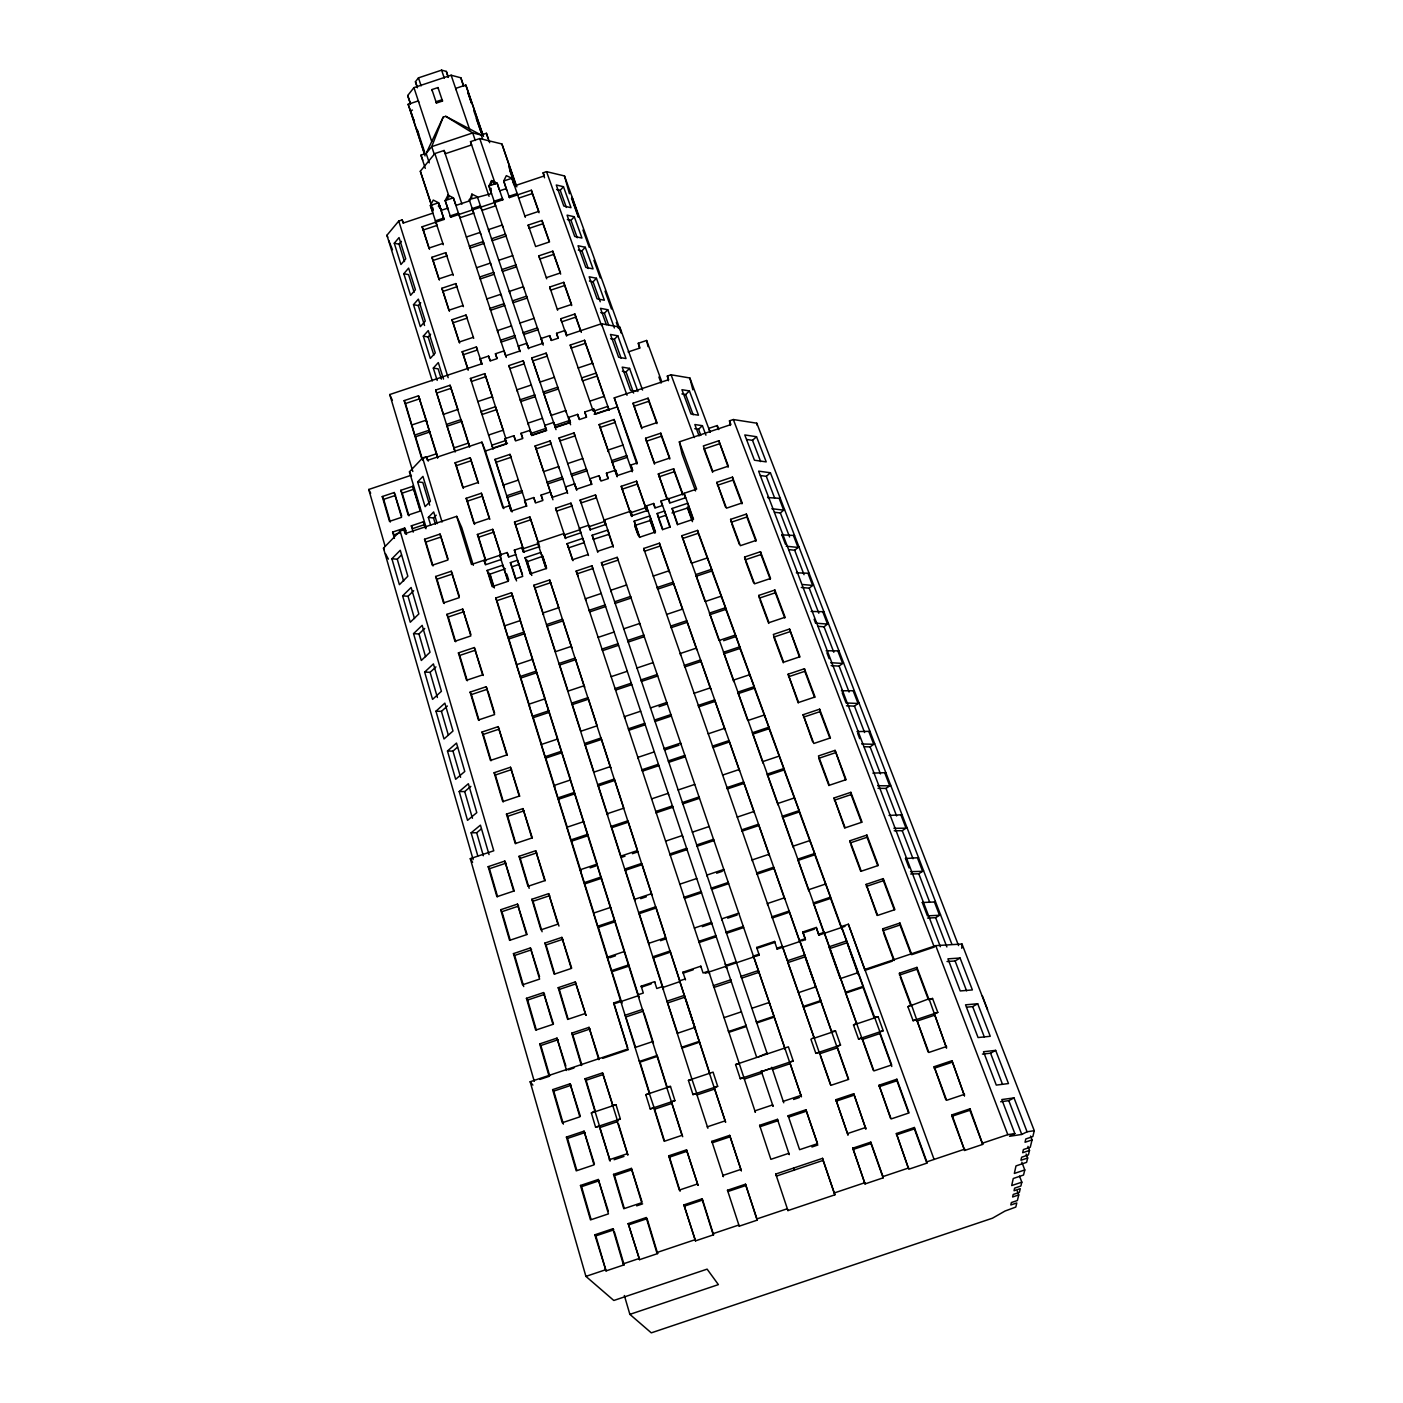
<?xml version="1.0" encoding="UTF-8"?>
<svg xmlns="http://www.w3.org/2000/svg" width="1403" height="1403" viewBox="0 0 1403 1403"><rect width="100%" height="100%" fill="white"/><g stroke="black" fill="none" stroke-linecap="round" stroke-linejoin="round"><path stroke-width="1.5" d="M932.539 998.462L929.032 999.637L932.539 998.462L937.8 1012.405L934.275 1013.597L946.569 1048.111L929.032 998.761L907.916 1006.723L913.107 1020.7L916.633 1019.525L928.856 1052.46L946.622 1046.48M945.85 1099.812L934.152 1066.701L951.971 1060.721L964.457 1095.778L951.971 1060.721M432.843 207.819L432.633 211.695L430.37 205.504L433.264 200.068L438.595 202.769L440.805 208.959L438.297 205.995M951.953 1116.279L952.041 1114.841L970.034 1108.808L982.714 1144.392L964.65 1150.46L951.953 1116.279L969.894 1110.264L970.034 1108.808M961.774 948.288L962.002 944.026L935.731 945.64L864.862 969.438L864.949 970.35L892.431 961.125M447.767 199.016L447.978 195.14L453.362 197.823L455.519 204.049M471.689 197.998L471.899 194.123L477.388 196.806L528.633 348.821M491.155 188.335L490.945 192.211L488.945 185.933L491.594 180.566L497.171 183.197L502.818 199.787L450.661 217.219L450.205 215.922L458.448 213.168L460.026 217.728L473.723 213.151L472.197 208.573L480.44 205.82L481.93 210.397L495.627 205.82L494.172 201.225L502.414 198.472L502.818 199.787M491.383 184.442L491.594 180.566L494.102 183.547M964.65 1150.46L952.041 1114.841M1017.263 1191.024L1018.736 1194.935L1017.385 1200.53L1011.353 1202.546L1010.809 1204.967L1016.789 1202.95L1015.807 1207.071L1005.022 1211.035L992.482 1218.19L651.29 1332.85L629.877 1314.365L624.353 1295.513M1019.525 1176.152L1021.822 1182.168L1020.893 1186.026L1014.632 1188.131L1014.036 1190.744L1020.262 1188.657L1019.35 1192.392L1013.194 1194.462L1012.615 1196.987L1018.736 1194.935M1021.822 1162.193L1024.786 1169.944L1023.541 1175.03L1013.247 1178.502L1011.703 1185.57L1021.822 1182.168M1026.137 1154.02L1027.662 1158.001L1026.61 1162.35L1015.982 1165.911L1014.334 1173.452L1024.786 1169.944M1027.943 1146.374L1029.504 1150.425L1028.399 1154.932L1021.647 1157.212L1020.946 1160.263L1027.662 1158.001M1030.539 1136.027L1032.047 1139.92L1030.258 1147.251L1023.383 1149.566L1022.664 1152.722L1029.504 1150.425M962.002 944.026L1034.274 1130.695L1032.854 1136.57L1025.786 1138.955L1025.032 1142.27L1032.047 1139.92M482.509 138.792L481.211 135.039L445.716 116.309L443.155 117.168L431.738 146.631L426.179 153.418L420.97 155.172L425.284 168.378M443.155 117.168L426.179 153.418L429.265 162.853M471.899 194.123L469.602 200.857L455.905 205.434M447.978 195.14L445.154 200.576L450.661 217.219M417.428 87.74L415.428 81.725L418.462 77.866L441.594 70.15L446.329 71.413L448.364 77.393M410.43 103.857L407.694 95.544L413.938 87.635L451.135 75.218L460.868 77.796L463.709 86.057M432.966 210.169L420.321 171.254L434.86 153.558L444.102 150.472L445.207 153.751L471.566 144.947L470.514 141.65L479.756 138.564L501.906 143.983L516.848 186.897M432.299 380.967L386.93 235.266L398.75 221.043L402.152 219.903L403.415 223.13M394.278 243.245L399.031 237.563L405.73 258.889L400.942 264.536L394.278 243.245L399.048 244.192L404.502 261.589M399.048 244.192L401.416 241.351M403.818 273.725L408.624 268.096L415.428 289.737L410.57 295.349L403.818 273.725L408.589 274.637L414.131 292.298M413.499 304.697L418.375 299.102L425.284 321.094L420.356 326.653L413.499 304.697L418.287 305.556L420.742 302.767M423.32 336.141L428.266 330.582L435.281 352.925L430.3 358.431L423.32 336.141L428.143 336.948L430.616 334.177M556.623 189.475L560.218 190.317L563.462 186.687L571.021 207.679L563.813 206.048L556.272 185.003L563.462 186.687M437.175 380.423L433.317 368.077L438.315 362.57L443.506 379.073M567.391 219.552L571.003 220.341L574.283 216.746L581.964 238.054L574.739 236.493L567.075 215.133L574.283 216.746M578.334 250.067L581.947 250.839L585.279 247.261L593.066 268.902L585.823 267.412L578.036 245.718L585.279 247.261M426.038 527.265L409.448 471.811L422.601 457.939L426.337 456.694L428.301 461.078M589.435 281.074L593.066 281.793L596.433 278.25L604.36 300.224L597.082 298.821L589.172 276.777L596.433 278.25M417.656 481.895L422.934 476.371L430.44 501.204L425.109 506.693L417.656 481.895L422.829 482.492L429.669 505.185M600.712 312.553L604.36 313.255L607.78 309.73L614.356 327.986M473.127 859.583L383.475 548.152L400.118 531.053L403.959 529.773L406.081 533.982M430.651 525.16L428.318 517.409L433.685 511.937L437.21 523.6M391.893 558.762L400.276 550.257L407.852 576.247L399.399 584.683L391.893 558.762L397.259 559.236L401.451 554.992M428.318 517.409L433.527 517.953L436.21 515.217M610.656 338.667L614.339 339.316L617.811 335.791L626.019 358.554L618.653 357.274L610.463 334.458L617.811 335.791M622.336 371.269L626.036 371.883L629.561 368.393L637.891 391.507M402.626 595.872L411.132 587.471L418.848 613.918L410.255 622.248L402.626 595.872L408.027 596.275L413.692 590.698M413.552 633.647L422.18 625.352L430.019 652.255L421.303 660.48L413.552 633.647L418.971 633.981L424.723 628.456M681.893 393.927L685.646 394.541L689.434 390.946L698.484 415.2L690.96 414.025L681.928 389.701L689.434 390.946M424.653 672.072L433.422 663.9L441.401 691.293L432.562 699.378L424.653 672.072L430.107 672.335L435.947 666.899M694.783 428.687L698.554 429.248L702.394 425.688L705.937 435.176M435.965 711.198L444.856 703.131L452.994 731.016L443.997 738.978L435.965 711.198L441.436 711.374L447.364 706.025M746.642 439.455L752.499 440.332L756.515 436.719L766.213 461.885L754.446 460.219L744.783 434.948L756.515 436.719M447.469 751.008L456.501 743.064L464.779 771.457L455.659 779.296L447.469 751.008L452.976 751.114L457.501 747.15M760.426 475.529L766.319 476.336L770.405 472.758L951.778 943.991M768.441 496.872L767.616 497.574L780.243 498.363M774.474 512.253L780.366 512.972L784.505 509.429M459.202 791.538L468.374 783.733L476.792 812.635L467.532 820.352L459.202 791.538L464.709 791.573L470.829 786.381M785.47 544.294L781.857 534.859L782.699 534.157M781.857 534.859L794.536 535.49M787.03 545.469L786.189 546.188L798.026 547.451L793.695 536.192M788.749 549.608L794.677 550.239L798.868 546.749M477.792 855.865L471.127 832.803L480.44 825.139L489.033 854.585M471.127 832.803L476.669 832.751L481.334 828.927M797.202 572.108L796.36 572.81L809.075 573.266M801.306 587.454L809.233 588.173L813.494 584.735M811.109 611.445L823.877 611.726M814.108 619.249L815.599 623.16L816.458 622.476M818.089 626.352L824.035 626.79L828.384 623.388M826.139 650.764L838.959 650.869M831.155 665.636L839.117 666.109L843.519 662.742M842.326 690.136L841.432 690.802L854.287 690.714M846.483 705.779L854.462 706.13L858.952 702.815M857.917 730.928L857.005 731.594L869.913 731.314M862.652 743.309L861.74 743.976L873.753 744.291L869.001 731.963M864.108 746.729L870.106 746.887L874.665 743.625M872.876 773.123L885.819 772.65M878.629 785.101L877.699 785.733L889.73 785.838L884.907 773.299M878.015 788.328L886.03 788.398L890.659 785.206M889.976 814.81L889.046 815.441L902.041 814.757M894.886 827.665L893.957 828.296L906.022 828.173L901.094 815.389M894.22 830.769L902.252 830.681L906.952 827.542M909.091 867.913L905.514 858.566L906.461 857.934M905.514 858.566L918.544 857.671M910.722 874.016L918.79 873.771L923.56 870.702M922.297 902.515L934.416 901.989L939.519 915.265L927.401 915.861L922.297 902.515L923.279 901.901M612.217 1103.196L602.536 1072.892L585.051 1078.749L610.182 1161.053L599.151 1126.083L595.609 1127.275L591.364 1112.982L616.022 1104.705L620.336 1118.98L616.811 1120.155L627.895 1155.107L618.407 1123.645M934.416 901.989L935.38 901.392M645.818 1094.691L670.476 1086.431L674.948 1100.636L671.423 1101.829L681.963 1135.343L664.18 1141.323L653.763 1107.756L650.238 1108.949L645.818 1094.691L649.343 1093.516L495.733 598.011L511.499 592.715L520.408 620.073M595.609 1127.275L620.336 1118.98M927.541 918.071L935.626 917.685L940.484 914.668M707.884 1128.258L696.484 1093.411L692.959 1094.603L688.435 1080.398L713.075 1072.12L717.67 1086.308L714.145 1087.483L725.614 1122.295L709.216 1072.541M650.238 1108.949L674.948 1100.636M783.733 1102.793L772.053 1068.051L761.461 1071.611L773.106 1106.353L772.615 1104.915L754.849 1110.878L755.375 1112.316L743.8 1077.539L740.275 1078.714L735.593 1064.561L788.398 1046.831L793.221 1060.949L789.696 1062.124L801.446 1096.848L753.464 956.057L758.988 954.215L759.233 955.145L755.568 956.372M692.959 1094.603L717.67 1086.308M740.275 1078.714L793.221 1060.949M814.266 1037.273L810.916 1039.272L815.827 1053.355L819.352 1052.18L830.909 1085.343L848.675 1079.381L836.995 1046.252L840.52 1045.06L835.557 1031.012L814.441 1038.097M947.025 961.529L955.11 960.967L960.073 958.021L972.384 989.922L960.231 990.939L947.937 958.845L960.073 958.021M853.498 1024.979L878.138 1016.719L883.224 1030.731L879.699 1031.906L891.677 1064.93L873.911 1070.91L862.056 1037.834L858.531 1039.027L853.498 1024.979L856.917 1022.962M815.827 1053.355L840.52 1045.06M858.531 1039.027L883.224 1030.731M913.107 1020.7L937.8 1012.405M966.579 1007.179L972.665 1006.617L977.698 1003.741L990.255 1036.291L978.066 1037.554L965.545 1004.829L977.698 1003.741M982.433 1054.091L990.553 1053.179L995.674 1050.373L1008.476 1083.554L996.288 1085.098L983.503 1051.724L995.674 1050.373M1000.655 1101.758L1008.792 1100.653L1014.018 1097.918L1027.066 1131.783L1034.274 1130.695M1014.018 1097.918L1001.812 1099.549L1014.843 1133.606L1009.564 1136.29L1021.77 1134.448L1027.066 1131.783M511.499 325.899L497.399 330.617L498.03 332.458M519.969 323.076L534.087 318.358M462.201 351.697L476.371 346.962L477.476 349.978L463.358 354.713L462.201 351.697L468.164 370.252M574.897 314.009L575.774 317.113L561.656 321.831L560.744 318.744L574.897 314.009L581.368 332.388M412.815 471.496L389.736 394.541L481.58 363.833L480.001 358.94L488.577 356.064L490.208 360.606M488.577 356.064L490.173 360.957L497.03 358.659L495.434 353.766L504.01 350.908L505.589 355.468M642.574 390.069L619.81 327.127L601.449 323.742L566.83 335.317L565.146 330.459L556.57 333.318L558.254 338.176L551.397 340.473L549.713 335.615L541.155 338.474L542.803 343.349L528.51 348.137L526.862 343.261L518.286 346.12L519.811 350.697M505.624 355.783L519.917 350.996M421.742 458.588L404.169 400.609L418.515 395.804L426.898 421.917L426.144 420.181L411.745 425.004M435.719 390.052L450.065 385.246L457.939 409.413L443.436 414.394L435.719 390.052L455.151 452.012M493.119 449.17L470.426 378.442L484.772 373.636L492.751 397.768M531.983 435.386L508.868 365.587L523.196 360.781L546.591 430.528L531.667 435.526L529.948 430.335L521.022 433.317L522.723 438.525L515.55 440.91L513.866 435.719L504.922 438.718L506.606 443.909L485.42 451.012L481.913 442.155L427.459 460.377L426.337 456.694M554.36 377.284L539.962 382.107L531.807 357.905L546.135 353.118L570.6 424.741M584.56 340.263L585.419 343.349L571.126 348.119L570.232 345.05L584.56 340.263L609.218 410.325M404.169 400.609L405.485 403.538L419.795 398.75M436.964 392.998L451.257 388.228M485.876 376.635L471.583 381.423L470.426 378.442M532.789 360.939L547.1 356.169L546.135 353.118M639.347 347.716L638.295 343.261L646.625 340.473L661.672 381.423M477.844 401.556L492.278 396.733M578.211 367.989L592.627 363.167M628.106 351.978L640.031 347.997L638.295 343.261M531.316 385.001L516.918 389.824L517.532 391.612M405.485 403.538L414.779 435.035L429.23 430.212L437.21 455.484L436.456 453.783L421.935 458.641M414.779 435.035L415.551 436.754L429.984 431.931M447.276 426.144L461.71 421.321L469.111 444.804L468.409 443.085L453.888 447.943L454.607 449.661L446.557 424.407L460.991 419.585L461.71 421.321M496.592 409.641L482.176 414.464L481.054 411.535L495.505 406.712L503.572 431.124M543.89 393.822L558.306 388.999L557.745 387.21L543.312 392.033L551.098 415.218M596.941 376.074L582.526 380.897L581.649 377.898L596.1 373.058L604.43 397.365M488.595 435.035L503.133 430.177M589.751 401.188L604.29 396.33M668.389 380.739L667.354 376.057L671.09 374.794L689.855 377.986L710.181 432.317M542.47 418.304L527.949 423.162L528.563 424.916M551.186 415.393L565.707 410.535L566.268 412.307M636.892 464.077L614.268 397.873L668.687 379.669L667.354 376.057M570.109 421.865L568.706 417.375L577.65 414.376L579.421 419.55L586.577 417.147L584.805 411.991L593.732 408.992L595.538 414.148L616.724 407.063M506.413 440.314L491.839 445.189L492.962 448.048L507.5 443.19M595.082 410.641L607.832 406.379L608.639 409.343L594.118 414.201M545.855 428.406L531.299 433.281L531.912 435.018L546.451 430.16L544.855 425.355L553.799 422.356L555.255 426.828M554.588 425.495L569.144 420.619L569.688 422.373L555.167 427.231M385.088 546.205L368.726 489.472L410.553 475.477M555.553 427.529L570.477 422.549L568.706 417.375M470.198 457.729L478.002 482.509L462.832 487.578L455.116 462.762L470.198 457.729L478.528 483.334M633.034 403.24L648.098 398.189L656.955 422.619L641.785 427.687L633.034 403.24L641.82 428.687M455.116 462.762L456.361 465.691L471.39 460.658M633.805 406.309L648.835 401.276L648.098 398.189M394.243 492.523L401.539 517.339L389.49 521.372L382.265 496.539L394.243 492.523L401.696 515.971M412.798 486.315L420.216 511.078L408.168 515.111L400.82 490.313L412.798 486.315L420.304 509.745M495.031 459.36L509.99 454.362L511.078 457.273L496.153 462.271L495.031 459.36L511.674 511.288M552.957 499.784L535.122 445.944L550.081 440.945L567.654 493.4M574.02 432.931L574.949 435.912L560.025 440.893L559.06 437.929L574.02 432.931L591.645 484.526M623.002 445.067L607.973 450.1L608.481 451.854L599.151 424.53L614.111 419.515L632.262 471.776M382.265 496.539L383.685 499.345L395.628 495.347M400.82 490.313L402.205 493.137L414.148 489.138M535.122 445.944L536.156 448.89L551.063 443.892L550.081 440.945M600.01 427.512L614.917 422.531L614.111 419.515M518.391 480.072L503.361 485.105L504.028 486.823L496.153 462.271M543.645 471.618L558.675 466.585L559.253 468.339M567.706 463.569L582.736 458.535M481.369 493.225L489.296 518.426L474.004 523.547L466.164 498.311L481.369 493.225L489.857 519.303M645.573 438.262L660.778 433.176L669.775 458.027L654.482 463.148L645.573 438.262L654.535 464.183M466.164 498.311L467.374 501.152L482.544 496.083M646.327 441.279L661.479 436.193L660.778 433.176M394.453 538.401L392.612 532.088L404.695 528.054L406.063 530.808M413.201 532.14L411.325 525.827L423.408 521.793L425.986 528.738M730.297 425.46L729.49 420.812L733.331 419.532L756.796 423.197L958.547 945.569M718.774 429.546L717.266 425.547L708.743 428.406L709.971 431.703M400.048 532.824L394.015 534.841L392.612 532.088M424.741 524.547L412.692 528.58L411.325 525.827M507.43 497.434L522.477 492.383L521.846 490.682L506.764 495.733L512.095 511.99M547.749 483.93L562.796 478.897L562.217 477.16L547.152 482.211L551.87 496.381L550.222 492.032L541.067 495.101L542.838 500.503L535.49 502.958L533.736 497.556L524.564 500.625L526.318 506.045L511.025 511.166L509.289 505.746L502.87 507.886L481.913 442.155M612.146 462.376L627.176 457.343L626.703 455.589L611.638 460.622L617.162 476.827M473.337 565.304L461.762 527.651L456.712 516.339L405.099 533.614L403.959 529.773M695.537 490.927L681.998 453.923L679.35 441.84L730.928 424.583L729.49 420.812M614.268 397.873L637.295 462.902L630.876 465.042L632.771 470.408L617.478 475.529L615.601 470.163L606.447 473.214L608.306 478.598L600.958 481.054L599.116 475.67L589.944 478.739L591.785 484.123L576.493 489.244L574.669 483.86L565.497 486.929L566.952 491.26M440.051 534.069L447.89 560.025L432.282 565.234L424.548 539.261L440.051 534.069L447.995 558.78M718.827 440.752L703.341 445.944L712.777 471.355L728.35 466.129L718.827 440.752L728.175 467.199M552.01 497.434L567.321 492.313M424.548 539.261L425.898 542.049L441.366 536.875M719.388 443.822L703.938 448.995L712.636 472.39M492.734 529.317L500.801 554.974L485.368 560.13L477.388 534.455L492.734 529.317L501.327 555.728M524.319 552.414L514.515 522.039L529.843 516.9L537.91 541.312M565.655 538.577L555.606 508.272L570.933 503.151L588.488 555.5M595.468 494.926L596.363 497.819L581.07 502.94L580.14 500.064L595.468 494.926L605.763 525.16M629.509 510.639L621.231 486.315L636.559 481.176L647.081 511.323M658.34 473.898L673.668 468.76L682.823 494.031L667.39 499.187L658.34 473.898L666.706 498.205M477.388 534.455L478.598 537.226L493.891 532.105M514.515 522.039L515.62 524.845L530.913 519.724M622.055 489.209L637.348 484.105L636.559 481.176M659.059 476.827L674.334 471.706L673.668 468.76M451.275 571.231L459.255 597.643L443.523 602.922L435.632 576.475L451.275 571.231L459.325 596.257M485.824 564.409L484.017 560.271L471.496 564.462L456.712 516.339M508.377 581.386L502.835 565.146L487.157 570.407L492.19 586.612L507.921 581.351L499.643 555.044L507.167 552.536L508.886 556.693M522.46 574.441L517.567 560.218L510.359 562.638L515.48 578.825L522.723 576.405L514.357 550.116L521.863 547.608L523.512 551.8M546.258 568.706L540.769 552.449L525.09 557.692L530.264 573.862L545.995 568.601L537.489 542.382L563.76 533.578L565.251 537.823M605.745 524.266L604.412 519.969L630.684 511.183L632.227 515.62L647.87 510.376M647.467 510.306L646.309 505.939L653.658 503.484L655.236 507.921L662.584 505.448M662.093 505.396L661.006 501.029L668.512 498.521L670.09 502.94L685.734 497.697M685.138 497.697L684.138 493.277L696.642 489.103L679.35 441.84M716.845 482.334L732.471 477.108L742.169 502.923L726.456 508.184L716.845 482.334L725.526 507.132M523.144 548.731L538.559 543.575M564.444 534.911L579.86 529.755M589.102 526.651L604.518 521.495L605.026 523.196M435.632 576.475L436.982 579.193L452.573 573.967M717.424 485.298L733.015 480.089L732.471 477.108M501.064 559.534L485.403 564.778L484.017 560.271M515.778 554.606L508.57 557.009L507.167 552.536M538.945 546.854L523.284 552.081L521.863 547.608M590.277 529.668L605.938 524.424M567.093 543.645L582.771 538.384L584.174 542.628L568.566 547.854L567.093 543.645L572.564 559.902M593.539 539.489L592.171 535.244L607.832 530.001L609.148 534.262L593.364 539.331M639.54 537.472L634.174 521.179L649.835 515.936L655.201 532.228M665.636 515.357L658.305 517.812L657.2 513.48L664.566 511.008L669.897 527.3M677.421 524.792L672.09 508.482L687.751 503.239L693.064 519.548M487.157 570.407L488.963 574.511L505.431 568.759M510.359 562.638L512.06 566.759L519.25 564.357M525.09 557.692L526.739 561.849L542.768 556.272L546.644 568.25M650.974 520.267L634.682 525.494L638.137 535.402M672.002 512.989L688.733 507.623M572.424 559.744L588.155 554.483M597.59 551.326L613.321 546.065M462.709 609.06L470.829 635.927L454.94 641.259L446.926 614.339L462.709 609.06L470.847 634.402M688.435 1080.398L691.942 1079.223L533.894 585.226L549.678 579.948L558.692 607.253M761.198 1070.84L761.969 1073.155L744.379 1079.047L576.177 571.074L591.943 565.795L756.463 1056.687M617.18 557.342L618.039 560.13L602.308 565.391L601.413 562.621L617.18 557.342L773.982 1016.281L756.533 1022.138M643.679 548.468L659.445 543.189L820.755 1000.585L803.305 1006.442L787.82 962.633L805.041 956.864L804.673 955.005L787.381 960.792L643.679 548.468L644.451 551.274L660.182 546.013L659.445 543.189M691.241 562.866L681.84 535.683L697.607 530.404L862.968 986.414L845.518 992.272M730.595 519.356L746.361 514.077L756.235 540.365L740.363 545.679L730.595 519.356L731.138 522.249L746.87 516.988L746.361 514.077M446.926 614.339L448.241 616.987L463.99 611.708M495.733 598.011L496.908 600.677L512.639 595.416M533.894 585.226L534.981 587.945L550.713 582.666M682.507 538.542L698.238 533.28L697.607 530.404M558.745 607.709L542.891 613.006L543.522 614.602L534.981 587.945M601.221 593.469L585.367 598.783L585.945 600.396M626.58 584.981L610.743 590.295L611.27 591.926M653.219 576.072L669.056 570.758L669.494 572.424L660.182 546.013M691.574 563.217L707.41 557.92L707.778 559.604M474.337 647.555L482.597 674.913L466.568 680.28L458.413 652.886L474.337 647.555L483.246 675.474M744.59 557.044L760.496 551.712L770.545 578.457L754.533 583.823L744.59 557.044L745.098 559.867L760.97 554.553L760.496 551.712M524.003 632.122L520.373 620.547L504.519 625.861L508.114 637.436L524.003 632.122L532.614 658.936M698.238 533.28L711.549 569.302L695.66 574.634L704.92 601.063M458.413 652.886L459.71 655.447L475.582 650.115M508.114 637.436L508.815 638.996L524.687 633.682M563.094 620.827L562.48 619.232L546.574 624.563L547.223 626.141L563.094 620.827L571.88 647.923L571.284 646.38L555.29 651.729M673.51 583.841L657.656 589.155L657.2 587.506L673.089 582.192L682.261 608.639M696.046 576.3L711.9 570.986L711.549 569.302M557.622 738.434L544.995 698.834L528.843 704.236L529.527 705.709L516.567 664.706L532.561 659.34L545.013 698.326M598.152 637.383L614.146 632.016M623.739 628.807L639.733 623.458L640.206 625.036M666.6 614.444L682.577 609.095M705.288 601.484L721.282 596.135L721.616 597.766M470.11 692.117L486.157 686.733L487.402 689.224L471.39 694.59L470.11 692.117L478.423 720.002L494.575 714.583L486.157 686.733M758.83 595.398L774.877 590.032L785.101 617.25L768.967 622.669L758.83 595.398L759.304 598.134L775.315 592.785L774.877 590.032M520.232 676.492L536.279 671.108M618.057 643.714L602.027 649.08L602.571 650.641L618.583 645.275M711.9 570.986L725.474 607.745L709.444 613.111L718.897 640.066M520.916 678L536.928 672.633M575.686 659.656L575.09 658.112L559.043 663.479L559.674 665.004L575.686 659.656L584.63 687.242L584.051 685.751L567.899 691.153M687.084 622.336L671.09 627.685L670.652 626.106L686.681 620.74L696.73 649.694M709.813 614.724L725.825 609.358L725.474 607.745M611.147 676.667L627.299 671.265M636.98 668.021L653.114 662.602M696.344 648.116L680.209 653.535L680.63 655.078M719.248 640.452L735.382 635.05L735.716 636.629L723.632 640.68M498.205 726.631L506.781 754.972L490.471 760.444L482.001 732.05L498.205 726.631L507.36 755.288M789.521 629.035L773.334 634.454L783.646 662.216L799.938 656.744L789.521 629.035L799.552 657.376M528.843 704.236L532.579 716.231L548.748 710.812M631.28 683.173L615.11 688.592L615.636 690.083L631.788 684.682M725.825 609.358L739.662 646.853L723.492 652.272L733.804 681.63L733.471 680.104L749.746 674.668L750.044 676.193M482.001 732.05L483.263 734.435L499.433 729.016M532.579 716.231L533.245 717.687L549.397 712.268M588.488 699.168L587.91 697.694L571.74 703.113L572.336 704.587L588.488 699.168L596.959 725.263M700.904 661.514L684.752 666.934L684.348 665.39L700.518 659.971L710.725 689.364L710.356 687.856L694.082 693.31M723.843 653.833L739.977 648.432L739.662 646.853M789.924 631.701L773.772 637.102L783.312 662.812M580.754 731.279L597.047 725.825M640.68 711.198L624.388 716.652L624.914 718.126M650.448 707.936L666.723 702.482L667.179 703.955L659.042 706.691M510.482 767.248L519.198 796.115L502.748 801.639L494.137 772.72L510.482 767.248L519.759 796.29M788.1 674.212L804.445 668.74L815.038 696.975L798.605 702.482L788.1 674.212L798.219 702.956M561.463 751.236L557.622 739.03L541.348 744.484L545.136 756.708L561.463 751.236L570.477 779.279M644.749 723.334L628.421 728.806L628.93 730.244L645.222 724.79M739.977 648.432L754.112 686.681L737.785 692.153L747.536 719.949M494.137 772.72L495.364 775L511.674 769.545M545.136 756.708L545.785 758.111L562.094 752.639M601.536 739.416L600.993 737.996L584.665 743.467L585.244 744.888L601.536 739.416L610.814 768.037L610.27 766.634L593.837 772.159M714.969 701.412L698.676 706.866L698.291 705.393L714.601 699.922L724.965 729.77M738.118 693.661L754.411 688.207L754.112 686.681M788.504 676.772L804.796 671.318L804.445 668.74M567.005 826.437L554.062 785.487L570.512 779.963L596.924 863.389M654.307 751.885L637.874 757.392L638.383 758.795M708.199 733.822L724.632 728.315M747.957 720.493L764.372 715.004L764.653 716.477M678.964 745.186L664.619 749.991L664.163 748.588L680.595 743.081L681.016 744.502M522.968 808.602L531.86 838.012L515.252 843.571L506.465 814.126L522.968 808.602L532.368 838.047M803.13 714.706L819.633 709.181L830.418 737.925L813.828 743.485L803.13 714.706L812.635 741.784M557.938 797.921L574.406 792.397M658.445 764.232L641.978 769.756L642.469 771.141L658.919 765.635M754.411 688.207L768.809 727.245L752.341 732.769L762.986 763.039L762.688 761.636L779.279 756.077M506.465 814.126L507.693 816.318L524.143 810.794M558.569 799.254L575.02 793.747M614.83 780.401L614.286 779.033L597.818 784.558L598.38 785.908L614.83 780.401L623.598 807.462M729.297 742.029L712.847 747.553L712.478 746.115L728.964 740.609L739.486 770.913L739.153 769.528L722.58 775.087M752.639 734.207L769.09 728.701L768.809 727.245M803.498 717.161L819.931 711.654L819.633 709.181M534.262 1081.327L470.286 858.654L493.768 850.779L400.118 531.053M623.756 808.216L607.166 813.775L607.727 815.09L598.38 785.908M651.606 798.868L668.196 793.309L668.652 794.659M678.14 789.977L694.731 784.417M504.834 861.074L513.673 891.098L496.908 896.727L488.174 866.668L504.834 861.074L514.305 891.098M535.7 850.727L544.75 880.681L527.984 886.31L519.04 856.321L535.7 850.727L545.258 880.716M835.083 750.359L818.458 755.936L829.348 785.259L846.097 779.647L835.083 750.359L845.588 780.015M584.209 822.965L583.613 821.667L567.022 827.226L570.968 839.906L587.594 834.329M769.09 728.701L783.786 768.546L767.178 774.123L777.981 804.884L777.718 803.533L794.449 797.921L794.677 799.289M488.174 866.668L489.454 868.72L506.062 863.143M519.04 856.321L520.232 858.39L536.84 852.831M570.968 839.906L571.582 841.169L588.19 835.609M628.369 822.14L627.842 820.825L611.217 826.402L611.761 827.7L628.369 822.14L637.348 849.85M656.253 812.793L672.861 807.234M743.888 783.418L727.298 788.977L726.947 787.609L743.572 782.032L754.253 812.828L753.955 811.495L737.224 817.107M767.459 775.508L784.049 769.949L783.786 768.546M835.364 752.745L818.773 758.304L828.91 785.61M611.147 908.583L610.586 907.408L593.679 913.072L594.276 914.247L580.228 869.755L596.976 864.143L639.102 997.48L637.786 994.867L643.311 993.026L641.171 986.204L654.622 981.697L655.026 982.591M637.488 850.551L620.74 856.163L621.283 857.426L625.001 856.181M665.601 841.134L682.332 835.522L682.77 836.802M692.38 832.154L709.111 826.542M590.119 867.861L595.696 866.002M632.42 853.69L637.997 851.814M517.497 904.093L526.511 934.679L509.587 940.361L500.696 909.723L517.497 904.093L527.107 934.538M548.661 893.641L557.885 924.174L540.962 929.838L531.842 899.288L548.661 893.641L558.973 926.085M834.048 797.956L850.849 792.327L862.056 822.158L845.15 827.823L834.048 797.956L844.659 828.033M584.244 882.662L601.028 877.033M784.049 769.949L799.061 810.636L782.278 816.265L793.256 847.517M500.696 909.723L501.941 911.669L518.707 906.057M531.842 899.288L533.017 901.252L549.766 895.64M584.841 883.872L601.606 878.26M642.153 864.651L641.645 863.406L624.861 869.036L625.405 870.281L642.153 864.651L651.957 894.904M758.742 825.56L741.994 831.172L741.678 829.874L758.444 824.245L769.318 855.532L769.037 854.269L752.148 859.934L752.464 861.196M782.523 817.581L799.272 811.969L799.061 810.636M834.329 800.219L851.077 794.607L850.849 792.327M651.466 893.693L634.577 899.358L635.085 900.551L625.405 870.281M679.859 884.171L696.747 878.506M793.011 846.219L809.899 840.555L810.11 841.853M640.715 898.674L646.345 896.78M716.635 873.21L722.264 871.316M530.422 947.919L539.594 979.101L522.512 984.818L513.445 953.619L530.422 947.919L539.541 976.716M561.866 937.379L571.267 968.473L554.185 974.208L544.908 943.062L561.866 937.379L571.705 968.21M849.955 840.748L866.896 835.066L878.313 865.476L861.249 871.21L849.955 840.748L850.183 842.922L867.072 837.258L866.896 835.066M593.679 913.072L597.766 926.226L614.707 920.543M799.272 811.969L814.599 853.515L797.658 859.18L808.829 890.94M513.445 953.619L514.673 955.443L531.597 949.761M544.908 943.062L546.03 944.92L562.954 939.256M597.766 926.226L598.362 927.383L615.268 921.701M656.201 907.969L655.71 906.794L638.768 912.476L639.294 913.651L656.201 907.969L665.531 936.73M773.895 868.51L756.989 874.174L756.673 872.929L773.614 867.247L784.663 899.042L784.4 897.85L767.353 903.567L767.634 904.76M797.904 860.46L814.792 854.778L814.599 853.515M624.44 951.497L607.394 957.214L621.915 1003.233L620.529 1000.672L613.62 1002.987L627.825 1048.988L530.159 1081.748L585.91 1276.379L613.812 1300.476L707.112 1269.136L718.389 1284.622L629.877 1314.365M648.66 943.377L665.724 937.66M694.38 928.049L711.426 922.315L711.812 923.49L702.359 926.664M738.715 913.178L721.651 918.895L722.019 920.052M808.619 889.73L825.665 884.013M609.849 957.688L615.531 955.776M660.515 940.694L666.197 938.782M727.701 918.158L737.154 914.984M543.575 992.587L552.94 1024.365L535.683 1030.135L526.441 998.322L543.575 992.587L553.484 1024.032M584.893 1013.632L567.654 1019.42L558.201 987.677L575.318 981.925L585.928 1015.316L575.318 981.925M866.142 884.381L883.259 878.629L894.904 909.635L877.664 915.405L866.142 884.381L877.103 915.44M611.55 970.63L628.667 964.896M814.792 854.778L830.436 897.201L813.354 902.936L823.999 933.258M526.441 998.322L527.651 1000.041L544.715 994.306M558.201 987.677L559.306 989.431L576.387 983.696M612.111 971.7L629.193 965.983M670.511 952.111L670.055 951.006L652.939 956.741L653.447 957.846L670.511 952.111L680.052 981.556L662.707 987.519M789.31 912.266L772.246 917.983L771.966 916.808L789.065 911.073L799.605 941.448M813.547 904.128L830.611 898.411L830.436 897.201M866.335 886.433L883.399 880.698L883.259 878.629M709.55 1073.313L679.578 980.855L685.102 978.996L685.471 979.89L682.893 972.209L700.816 966.193L701.167 967.105M774.596 941.448L774.824 942.395L756.918 948.393L756.673 947.463L774.596 941.448L777.157 949.13L799.903 941.501L799.71 940.536L805.234 938.695L802.849 931.96L816.3 927.453L818.861 935.135L845.062 926.348M651.185 983.871L641.592 987.098L641.171 986.204M693.205 969.771L683.261 973.121L682.893 972.209M801.744 940.887L805.427 939.642L803.042 932.925L814.547 929.067M799.71 940.536L837.275 1047.866L819.685 1053.776L782.453 946.341L776.929 948.182L777.157 949.13M818.703 934.17L824.227 932.329L873.332 1070.401M841.87 929.435L841.484 926.524L848.377 924.209L934.082 1159.422M613.62 1002.987L614.093 1003.846L638.225 995.744M705.235 973.261L753.727 956.986L753.464 956.057M539.822 1079.451L549.117 1076.347L539.699 1043.902L556.991 1038.115L565.847 1065.964M581.386 1065.508L571.758 1033.152L589.05 1027.347L599.204 1059.212M899.937 923.034L900.024 924.998L882.785 930.768L882.662 928.839L899.937 923.034L911.792 954.636L934.275 947.078L733.331 419.532M539.699 1043.902L540.856 1045.498L558.113 1039.711M571.758 1033.152L572.827 1034.783L590.067 1028.995M626.141 1016.877L643.381 1011.107L642.521 1009.406L625.229 1015.211L635.506 1047.024M667.863 1002.882L685.102 997.112L684.366 995.358L667.074 1001.163L677.491 1032.941M846.746 942.869L829.506 948.656L829.208 946.762L846.5 940.975L858.198 974.506M568.39 1069.875L573.967 1067.999M602.729 1058.353L628.281 1049.777M635.243 1047.445L652.641 1041.605L653.482 1043.201M677.368 1033.31L694.766 1027.452L695.485 1029.118L685.751 999.111M724.018 1017.649L741.415 1011.809M751.85 1008.301L769.265 1002.461L769.738 1004.197M798.5 992.658L815.897 986.818M840.59 978.522L857.987 972.682M570.109 1083.765L579.86 1116.841L562.252 1122.751L552.624 1089.64L570.109 1083.765L580.316 1116.174M916.913 967.386L916.948 969.227L899.533 975.067L899.446 973.244L916.913 967.386L929.032 999.637M639.575 1061.387L657.025 1055.53M681.823 1047.199L699.273 1041.342L549.678 579.948M728.595 1031.503L746.063 1025.646M552.624 1089.64L553.764 1091.113L571.214 1085.256M585.051 1078.749L586.086 1080.257L603.518 1074.417M639.137 1060.598L640.014 1062.159L657.446 1056.319L667.109 1087.044M708.901 1070.752L699.623 1042.166L682.191 1048.006L681.437 1046.41M773.737 1015.421L774.21 1017.122L756.796 1022.98L756.27 1021.296M814.091 1037.711L803.481 1007.301L820.913 1001.461L820.58 999.708M856.514 1023.471L845.641 993.149L863.073 987.309L862.88 985.52M591.364 1112.982L594.381 1111.088M616.022 1104.705L612.006 1105.161M682.717 1136.711L666.548 1086.851L670.476 1086.431M735.593 1064.561L739.118 1063.386M758.479 1056.88L767.038 1053.127M835.557 1031.012L831.891 1031.363M878.138 1016.719L874.543 1017.052M907.916 1006.723L911.406 1004.671L928.102 1052.004M584.069 1131.151L594.013 1164.876L576.23 1170.856L566.409 1137.079L584.069 1131.151L594.416 1164.034M566.409 1137.079L567.531 1138.412L585.139 1132.502M600.168 1127.468L617.758 1121.558L602.536 1072.892M649.343 1093.516L654.605 1109.194L672.212 1103.284M714.811 1088.974L697.203 1094.884L691.942 1079.223M790.117 1063.702L772.527 1069.595L771.808 1067.28M862.266 1039.483L879.856 1033.573L879.628 1031.082L841.484 926.524M916.668 1021.209L934.258 1015.316M609.183 1159.79L626.966 1153.81M707.2 1126.872L724.983 1120.909M783.277 1101.337L801.06 1095.357M614.111 1159.737L623.967 1156.423M793.572 1099.478L799.482 1097.497M598.309 1179.485L608.446 1213.876L590.488 1219.909L580.474 1185.465L598.309 1179.485L608.253 1210.964M631.368 1168.383L641.732 1202.704L623.774 1208.737L613.532 1174.364L631.368 1168.383L642.013 1201.845M697.273 1184.044L679.315 1190.077L668.687 1155.844L686.523 1149.864L697.992 1185.254L686.523 1149.864M740.714 1169.453L722.773 1175.486L723.404 1176.731L711.847 1141.358L729.665 1135.36L741.31 1170.716L729.665 1135.36M759.619 1125.311L777.455 1119.331L789.275 1154.616L788.837 1153.301L770.878 1159.334L759.619 1125.311L760.145 1126.697L777.911 1120.734L777.455 1119.331M788.153 1115.736L805.971 1109.755L817.546 1143.655L799.605 1149.688L788.153 1115.736L788.574 1117.156L806.357 1111.194L805.971 1109.755M835.907 1099.689L847.956 1134.904L835.907 1099.689L853.743 1093.709L865.844 1128.889L853.743 1093.709M879.05 1085.22L896.868 1079.223L909.074 1112.912L891.133 1118.945L879.05 1085.22L890.537 1118.384M580.474 1185.465L581.561 1186.675L599.327 1180.695M613.532 1174.364L614.514 1175.609L632.297 1169.628M668.687 1155.844L669.494 1157.142L687.277 1151.161M730.279 1136.728L712.514 1142.691L711.847 1141.358M836.206 1101.162L853.971 1095.199M879.19 1086.729L896.955 1080.766L896.868 1079.223M934.135 1068.279L951.9 1062.317M847.71 1133.519L865.651 1127.503M964.58 1094.287L946.639 1100.303L934.152 1066.701M636.664 1205.861L642.627 1203.862M811.934 1147.005L817.896 1144.988M594.819 1234.815L612.83 1228.765L613.812 1229.852L595.854 1235.885L594.819 1234.815L606.043 1270.908L624.125 1264.84L614.426 1231.904M628.211 1223.609L646.222 1217.558L647.099 1218.663L657.656 1253.58L639.575 1259.648L628.211 1223.609L639.575 1259.648M683.91 1204.896L701.921 1198.846L702.64 1200.021L713.566 1234.798L695.485 1240.866L683.91 1204.896L695.485 1240.866M739.241 1226.169L727.491 1190.253L745.502 1184.202L757.322 1220.101L739.241 1226.169L738.644 1225.082L712.899 1233.728L701.921 1198.846M787.96 1210.579L775.754 1174.048L822.561 1158.334L834.855 1194.83L787.96 1210.579L787.241 1208.755L756.778 1218.979L745.502 1184.202M852.814 1148.163L870.807 1142.13L882.961 1176.591L883.118 1177.854L865.037 1183.922L852.814 1148.163L865.037 1183.922M896.377 1133.536L914.37 1127.503L926.839 1161.859L926.839 1163.157L908.776 1169.225L896.377 1133.536L908.039 1167.208M629.14 1224.696L647.099 1218.663M684.682 1206.054L702.64 1200.021M746.08 1185.43L728.122 1191.463L727.491 1190.253M853.042 1149.495L870.982 1143.48L870.807 1142.13M896.464 1134.922L914.405 1128.889L914.37 1127.503M822.561 1158.334L823.087 1160.404L776.525 1176.047L775.754 1174.048M585.91 1276.379L605.026 1269.961M612.83 1228.765L623.178 1263.875L638.646 1258.666M646.222 1217.558L656.797 1252.563L694.748 1239.814M834.382 1192.918L864.844 1182.694M882.961 1176.591L908.706 1167.945M926.839 1161.859L964.773 1149.127M982.889 1143.042L1007.81 1134.659L1014.843 1133.606M431.914 89.582L437.982 87.565L442.506 101.034L436.421 103.05L431.914 89.582L432.352 90.897M425.074 155.926L408.15 104.278L418.304 100.893L418.743 102.191M483.509 136.407L465.814 85.022L455.677 88.407L456.098 89.722M408.15 104.278L410.448 110.749L412.464 110.083M489.665 142.685L486.42 133.285L481.211 135.039L472.706 132.934L445.716 116.309M544.522 177.795L543.136 172.797L546.539 171.657L564.48 175.936L621.266 333.055L619.81 327.127M432.896 213.133L403.152 223.077L402.152 219.903M441.121 210.38L447.697 208.188M491.524 193.544L469.163 199.542L520.145 351.662M499.731 190.79L506.308 188.598M514.515 185.845L544.259 175.919L543.136 172.797M444.085 219.429L443.611 218.131L435.368 220.885L437.017 225.409L423.32 229.987L422.11 226.777L444.085 219.429L439.051 204.084M525.301 217.325L511.937 178.251L506.325 175.656L503.73 181.005L509.412 197.595L531.369 190.247L538.787 211.362L525.003 215.974M518.636 198.139L532.316 193.561L531.369 190.247M442.752 243.473L428.95 248.085L422.11 226.777M466.392 237.002L480.177 232.389L480.826 234.336M431.914 257.275L445.733 252.663L446.908 255.837L433.106 260.449L431.914 257.275L438.858 278.916L452.766 274.269M528.177 225.094L541.996 220.481L549.538 241.912L535.63 246.56L528.177 225.094L529.141 228.356L542.926 223.743L541.996 220.481M476.564 267.727L490.454 263.08L491.085 264.992M498.784 260.292L512.674 255.644M441.857 288.264L455.782 283.599L456.94 286.738L443.032 291.386L441.857 288.264L448.907 310.238L462.92 305.556M552.8 251.172L553.711 254.381L539.804 259.029L538.857 255.837L552.8 251.172L560.446 272.936L546.433 277.619M486.894 298.927L500.889 294.244L501.52 296.121M451.941 319.726L465.989 315.026L467.129 318.113L453.116 322.795L451.941 319.726L459.114 342.051L473.232 337.334M563.76 282.336L564.655 285.51L550.642 290.193L549.713 287.036L563.76 282.336L571.547 304.451L557.412 309.169M910.512 871.666L922.613 871.316L917.597 858.285M830.699 662.707L842.642 663.426L838.065 651.536M815.599 623.16L827.507 624.072L823.017 612.409M802.744 584.507L812.635 585.419L808.233 573.967M771.86 508.693L783.681 510.148L779.419 499.082M770.405 472.758L758.62 471.145L940.396 946.709M702.394 425.688L694.853 424.53L699.097 435.947M433.317 368.077L438.139 368.831L441.366 379.126M636.05 391.209L630.508 390.315L622.178 367.13L629.561 368.393M607.78 309.73L600.484 308.327L606.324 324.602M623.178 1263.875L624.125 1264.84M656.797 1252.563L657.656 1253.58M530.159 1081.748L532.894 1085.098M470.286 858.654L472.618 862.284M712.899 1233.728L713.566 1234.798M383.475 548.152L384.369 549.853M385.474 553.676L388.368 559.096M656.622 1054.74L657.446 1056.319M368.726 489.472L370.673 493.225M580.228 869.755L580.842 870.982L571.582 841.169M756.778 1218.979L757.322 1220.101M554.062 785.487L554.711 786.837L545.785 758.111M409.448 471.811L411.465 476.108M389.736 394.541L392.402 400.399M516.567 664.706L517.269 666.215L508.815 638.996M698.922 1040.535L699.623 1042.166M499.643 555.044L501.397 559.201M679.578 980.855L679.946 981.749M386.93 235.266L387.737 237.247M514.357 550.116L515.48 552.905M388.719 240.387L392.489 249.734M526.686 559.797L531.825 575.423M509.289 505.746L510.955 509.99M853.392 691.381L858.057 703.482L846.079 702.956L842.203 692.836M955.11 960.967L966.597 990.851M972.665 1006.617L984.362 1037.08M990.553 1053.179L1002.531 1084.361M1008.792 1100.653L1021.77 1134.448M752.499 440.332L760.672 461.605M766.319 476.336L774.614 497.977M780.366 512.972L789.591 536.981M794.677 550.239L804.042 574.686M809.233 588.173L818.826 613.216M824.035 626.79L833.82 652.272M839.117 666.109L849.078 692.047M854.462 706.13L864.599 732.541M870.106 746.887L880.488 773.93M886.03 788.398L896.605 815.95M902.252 830.681L913.02 858.759M918.79 873.771L929.751 902.375M935.626 917.685L946.867 946.955M982.31 995.727L987.554 1009.511M826.893 652.746L829.173 658.726M857.689 733.348L859.706 738.662M935.731 945.64L1007.81 1134.659M537.489 542.382L539.085 546.574M916.948 969.227L928.277 999.374M969.894 1110.264L982.714 1144.392M733.015 480.089L741.941 503.87M746.87 516.988L755.954 541.19M760.97 554.553L770.265 579.334M775.315 592.785L784.786 618.004M804.796 671.318L814.599 697.466M819.931 711.654L829.927 738.294M851.077 794.607L861.495 822.386M867.072 837.258L877.699 865.563M883.399 880.698L894.272 909.688M900.024 924.998L911.108 954.531M524.564 500.625L526.178 504.905M504.922 438.718L506.571 443.12M685.646 394.541L693.152 414.744M698.554 429.248L700.834 435.404M899.446 973.244L911.441 1005.548M882.662 928.839L894.395 960.476M900.27 977.084L910.74 1005.267M731.892 524.284L739.381 544.469M745.817 561.779L753.604 582.771M760.04 600.081L768.686 623.388M850.937 844.939L860.705 871.263M883.522 932.749L893.764 960.353M671.09 374.794L694.327 437.596M480.001 358.94L481.667 363.465M728.297 1030.679L728.911 1032.327L746.326 1026.487L745.782 1024.821M658.901 377.004L661.129 383.072M533.736 497.556L535.297 501.853M864.949 970.35L848.377 924.209M513.866 435.719L515.48 440.139M709.567 973.822L708.585 971.122L703.061 972.98L700.816 966.193M684.138 493.277L693.538 519.198L677.807 524.476L672.09 508.482M830.611 898.411L841.169 927.506M863.073 987.309L874.051 1017.578M879.856 1033.573L891.782 1066.508M896.955 1080.766L908.425 1112.369M914.405 1128.889L926.839 1163.157M687.488 506.939L692.503 520.776M648.835 401.276L656.92 423.636M661.479 436.193L669.775 459.079M674.334 471.706L682.77 494.996M687.417 507.833L692.433 521.653M420.321 171.254L431.615 205.066M573.318 202.19L575.528 208.328M576.159 210.082L578.702 217.114L572.073 197.402L572.898 200.594M571.495 198.244L578.334 217.184M582.964 230.004L589.225 247.331M593.925 260.344L600.274 277.934M605.044 291.158L611.498 309.011M616.355 322.444L618.53 328.477M614.339 339.316L621.143 358.274M626.036 371.883L633.63 393.068M560.218 190.317L566.374 207.469M571.003 220.341L577.247 237.773M581.947 250.839L588.295 268.534M593.066 281.793L600.238 301.768M604.36 313.255L608.727 325.408M681.84 535.683L844.816 990.308M830.225 950.638L840.151 978.347M420.97 155.172L422.741 160.135M541.067 495.101L542.61 499.398M601.449 323.742L627.018 395.26M546.539 171.657L601.536 325.601M818.861 935.135L816.3 927.453M661.006 501.029L670.266 527.002L662.865 529.475L657.2 513.48M521.022 433.317L522.6 437.754M656.411 813.231L655.78 811.46L672.405 805.901L673.002 807.672M659.007 519.794L662.549 529.773M411.079 112.082L414.411 121.956L413.061 118.133M418.655 133.934L416.989 129.234L424.548 151.805M495.434 353.766L497.048 358.326M646.309 505.939L655.482 531.947L639.75 537.209L634.174 521.179M820.913 1001.461L831.611 1031.819M837.275 1047.866L848.201 1078.837M870.982 1143.48L883.118 1177.854M805.041 956.864L815.529 986.607M649.975 519.233L654.92 533.263M637.348 484.105L646.257 509.394L645.801 507.676L630.385 512.832L631.666 516.479M650.115 520.32L654.289 532.211M407.694 95.544L410.605 103.822M585.419 343.349L592.803 364.306M532.316 193.561L539.05 212.73M542.926 223.743L549.082 241.246M553.711 254.381L560.656 274.146M564.655 285.51L571.705 305.573M575.774 317.113L580.789 331.389M576.177 571.074L577.142 573.827L592.873 568.548L591.943 565.795M820.404 1055.845L830.488 1084.782M621.231 486.315L631.718 516.392M635.208 526.423L637.295 532.438M529.948 430.335L531.509 434.772M555.606 508.272L556.605 511.13L571.898 506.009L570.933 503.151M516.269 186.318L501.906 143.983M599.151 424.53L617.074 476.02M508.745 166.554L515.076 184.775M509.745 170.237L514.655 184.354M570.232 345.05L593.259 411.254M538.857 255.837L546.679 278.811M549.713 287.036L557.622 310.273M560.744 318.744L566.619 336.124M508.868 365.587L509.92 368.603L524.213 363.815L523.196 360.781M506.729 190.422L503.73 181.005L511.937 178.251L513.831 184.565M482.667 134.635L465.814 85.022M473.67 110.293L481.369 132.671M476.336 118.676L481.229 132.864M479.756 138.564L495.277 183.828M756.673 947.463L759.233 955.145M415.428 81.725L417.375 87.354M475.284 140.475L472.706 132.934L431.738 146.631L434.228 154.19M604.412 519.969L613.251 546.276M774.21 1017.122L785.312 1049.637M806.357 1111.194L817.212 1143.007M823.087 1160.404L834.855 1194.83M608.516 533.122L613.321 547.188M451.135 75.218L469.865 130.093M543.242 345.103L488.945 185.933L497.171 183.197L499.117 189.475M470.514 141.65L489.068 196.35M441.594 70.15L444.313 78.147M580.14 500.064L590.33 530.316M592.171 535.244L597.801 552.379M601.413 562.621L767.283 1053.934M531.807 357.905L556.009 429.634M559.06 437.929L576.721 490.366M725.141 963.931L726.526 968.088M436.421 103.05L435.982 101.753L442.085 99.718L442.506 101.034M793.765 1167.997L794.431 1170.032M726.754 968.07L725.842 965.334L736.207 961.862L736.487 962.774M444.102 150.472L461.955 204.137M418.462 77.866L421.128 85.881M437.982 87.565L438.42 88.88M506.273 357.467L453.362 197.823L445.154 200.576L448.381 209.924M536.156 448.89L543.575 471.32M568.285 546.574L572.968 560.691M576.914 572.634L578.159 576.37M563.76 533.578L565.251 538.05L580.895 532.807L579.404 528.352L588.786 525.213L590.172 529.475M413.938 87.635L431.686 141.422M434.86 153.558L449.17 196.946M526.862 343.261L528.352 347.856M509.903 293.315L509.289 291.438L523.301 286.756L523.898 288.65M489.086 231.565L488.437 229.636L502.221 225.024L502.835 226.97M410.448 110.749L424.618 154.014M443.611 218.131L438.595 202.769L430.37 205.504L443.295 244.736M574.669 483.86L576.072 488.209M445.733 252.663L453.274 275.462M455.782 283.599L463.411 306.661M465.989 315.026L473.705 338.351M476.371 346.962L482.158 364.377M484.772 373.636L505.764 438.28M509.99 454.362L526.826 506.22M529.843 516.9L539.752 547.258M542.295 555.29L546.223 567.408M446.329 71.413L448.153 77.077M423.32 229.987L429.528 249.331M433.106 260.449L439.402 280.091M443.032 291.386L449.434 311.326M453.116 322.795L459.623 343.051M463.358 354.713L467.988 369.112M515.62 524.845L523.161 548.415M526.826 560.463L531.351 574.616M526.739 561.849L530.615 573.95M547.223 626.141L555.29 651.343M559.674 665.004L567.882 690.662M572.336 704.587L580.702 730.717M585.244 744.888L593.767 771.475M611.761 827.7L621.283 857.426M639.294 913.651L649.168 944.5M653.447 957.846L663.514 989.29L662.304 986.642L656.779 988.501L654.622 981.697M485.42 451.012L503.782 508.623M707.27 876.349L706.884 875.104L723.773 869.439L724.141 870.684M512.06 566.759L516.532 580.895M398.75 221.043L448.171 377.67M450.065 385.246L469.584 447.136M541.155 338.474L542.593 343.086M506.816 574.073L508.71 580.088M644.012 1013.106L652.851 1041.201M511.499 592.715L666.951 1087.606M418.287 305.556L424.548 325.478M428.143 336.948L433.86 355.169M460.868 77.796L463.481 86.162M470.215 99.157L471.408 103.015L468.128 93.124L469.339 97.017M456.361 465.691L463.411 488.384M467.374 501.152L474.617 524.406M478.598 537.226L485.947 560.884M489.998 573.932L494.365 587.962M489.437 573.231L493.803 587.296M488.963 574.511L492.734 586.629M496.908 600.677L505.22 627.439M533.245 717.687L541.383 743.888M598.362 927.383L607.955 958.319M640.014 1062.159L649.554 1092.937M654.605 1109.194L664.356 1140.569M669.494 1157.142L680.087 1191.27M589.944 478.739L591.294 483.106M614.093 1003.846L627.632 1047.69M486.42 133.285L487.963 138.336M426.144 420.181L429.23 430.212M436.456 453.783L437.718 457.852M418.515 395.804L437.561 457.852M509.412 197.595L509.008 196.28L517.251 193.509L517.654 194.842M549.713 335.615L551.133 340.227M577.65 414.376L579.001 418.883M422.601 457.939L442.05 522.039M415.551 436.754L422.706 460.342M487.998 691.205L494.593 713.04M589.05 1027.347L598.8 1059.668M433.527 517.953L435.421 524.248M556.57 333.318L557.956 337.948M599.116 475.67L600.414 480.054M423.408 521.793L425.284 528.089M425.898 542.049L433.036 565.988M436.982 579.193L444.242 603.536M448.241 616.987L455.642 641.767M459.71 655.447L467.287 680.806M471.39 694.59L479.089 720.405M483.263 734.435L491.103 760.724M495.364 775L503.344 801.779M507.693 816.318L515.813 843.589M520.232 858.39L529.159 888.309M533.017 901.252L542.102 931.732M546.03 944.92L554.676 973.91M559.306 989.431L568.145 1019.104M572.827 1034.783L581.842 1065.035M586.086 1080.257L595.293 1111.141M614.514 1175.609L624.125 1207.843M584.805 411.991L586.138 416.498M402.205 493.137L408.922 515.83M556.991 1038.115L566.531 1070.489M404.695 528.054L406.537 534.368M565.146 330.459L566.496 335.089M606.447 473.214L607.727 477.616M383.685 499.345L390.297 522.056M489.454 868.72L497.591 896.692M501.941 911.669L510.236 940.185M514.673 955.443L523.722 986.572M527.651 1000.041L536.297 1029.784M540.856 1045.498L549.678 1075.82M553.764 1091.113L563.375 1124.136M567.531 1138.412L576.703 1169.979M581.561 1186.675L590.944 1218.997M595.854 1235.885L606.043 1270.908M397.259 559.236L403.626 581.123M408.027 596.275L414.481 618.548M418.971 633.981L425.547 656.639M430.107 672.335L437.403 697.501M441.436 711.374L448.346 735.154M452.976 751.114L460.587 777.332M464.709 791.573L472.46 818.265M476.669 832.751L483.351 855.76M593.732 408.992L595.047 413.517M615.601 470.163L616.846 474.547M630.684 511.183L631.894 515.515M630.876 465.042L632.069 469.461M569.425 193.737L564.48 175.936M653.658 503.484L654.78 507.851M668.512 498.521L669.564 502.905M782.453 946.341L782.681 947.271M646.625 340.473L648.028 346.594M803.112 1005.565L803.481 1007.301M692.836 389.824L689.855 377.986M802.849 931.96L803.042 932.925M805.234 938.695L805.427 939.642M717.266 425.547L717.985 429.441M824.227 932.329L824.385 933.293M756.796 423.197L757.076 425.109M845.395 991.377L845.641 993.149M514.726 335.492L500.573 340.227L501.204 342.051L515.339 337.334L514.726 335.492M537.349 327.916L523.196 332.651L523.81 334.493L537.928 329.775L537.349 327.916M534.648 394.944L520.197 399.767L520.829 401.539L535.244 396.716L534.648 394.944M586.331 469.093L571.267 474.144L571.828 475.88L586.875 470.847L586.331 469.093M605.079 604.974L589.19 610.287L589.751 611.883L605.605 606.57L605.079 604.974M630.508 596.45L614.619 601.782L615.128 603.395L630.999 598.081L630.508 596.45M643.714 635.121L627.685 640.487L628.193 642.065L644.187 636.699L643.714 635.121M657.165 674.492L640.996 679.911L641.469 681.42L657.621 676.018L657.165 674.492M670.862 714.583L654.535 720.055L655.008 721.51L671.3 716.039L670.862 714.583M684.804 755.393L668.337 760.917L668.775 762.32L685.225 756.813L684.804 755.393M699.01 796.974L682.384 802.551L682.805 803.884L699.413 798.325L699.01 796.974M686.628 848.324L669.845 853.953L670.301 855.216L687.049 849.604L686.628 848.324M713.478 839.327L696.695 844.957L697.098 846.237L713.864 840.607L713.478 839.327M701.114 891.571L684.173 897.254L684.611 898.446L701.518 892.782L701.114 891.571M728.227 882.469L711.286 888.152L711.672 889.379L728.578 883.697L728.227 882.469M715.881 935.626L698.782 941.36L699.203 942.5L716.267 936.766L715.881 935.626M743.239 926.454L726.14 932.188L726.508 933.328L743.572 927.611L743.239 926.454M730.7 979.82L713.408 985.625L714.057 987.396L731.296 981.609L730.7 979.82M758.357 970.543L741.065 976.348L741.626 978.137L758.865 972.349L758.357 970.543M483.246 241.544L469.426 246.174L470.093 248.085L483.877 243.473L483.246 241.544M505.343 234.161L491.524 238.773L492.155 240.72L505.957 236.107L505.343 234.161M493.575 272.375L479.651 277.04L480.3 278.934L494.207 274.269L493.575 272.375M515.848 264.939L501.923 269.586L502.555 271.481L516.444 266.833L515.848 264.939M504.063 303.697L490.033 308.379L490.664 310.238L504.677 305.556L504.063 303.697M526.511 296.191L512.481 300.873L513.095 302.75L527.107 298.067L526.511 296.191"/></g></svg>
